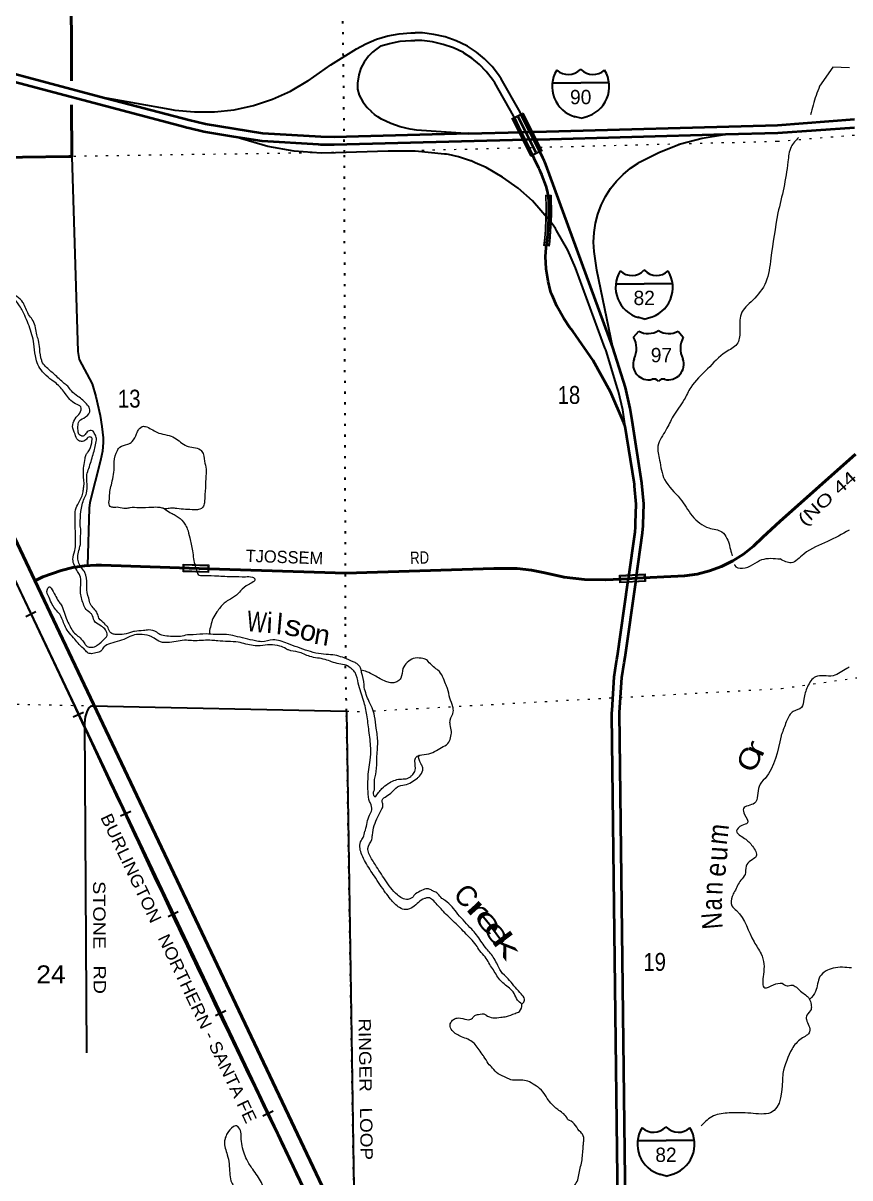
# Model space of a CAD drawing. Header units: feet. Extents: x -6 to 252658, y -374658 to -170635.
# Drawn here: x 118007 to 126089, y -203952 to -192670 of the extents above; entities that cross this region are included whole.
import ezdxf
from ezdxf.enums import TextEntityAlignment as Align

# ---------------------------------------------------------------- set-up
doc = ezdxf.new("R2010")
doc.units = ezdxf.units.FT
doc.header["$LTSCALE"] = 70
doc.linetypes.add('DOTTED', pattern=[1.5, 0.3, -1.2])
for name, color, linetype, lineweight in [('15', 7, 'Continuous', 25), ('16', 7, 'Continuous', 25), ('18', 7, 'Continuous', 35), ('19', 7, 'Continuous', 25), ('26', 7, 'Continuous', 40), ('27', 7, 'Continuous', 13), ('29', 7, 'Continuous', 25), ('30', 7, 'Continuous', 13), ('34', 7, 'Continuous', 25), ('39', 7, 'Continuous', 13), ('55', 7, 'Continuous', 13), ('6', 7, 'DOTTED', 25), ('61', 7, 'Continuous', 13), ('7', 7, 'DOTTED', 13)]:
    doc.layers.add(name, color=color, linetype=linetype, lineweight=lineweight)
doc.layers.add('41', color=7, linetype='Continuous')

msp = doc.modelspace()

# ---------------------------------------------------------------- linework, layer by layer
at = {"layer": '15'}
for p, q in [((123454.02, -193123.37), (123456.92, -193120.46)), ((123460.09, -193122.84), (123456.66, -193120.46)), ((123181.31, -193254.84), (123457.72, -193254.84)), ((123457.72, -193600.42), (123393.83, -193582.46)), ((123457.19, -193600.68), (123520.82, -193581.94)), ((124075.35, -195085.63), (124078.25, -195082.72)), ((124081.42, -195085.1), (124077.99, -195082.72)), ((123802.64, -195217.1), (124079.05, -195217.1)), ((124079.05, -195562.68), (124015.16, -195544.72)), ((124078.52, -195562.94), (124142.15, -195544.2)), ((124288.2, -203456.85), (124291.1, -203453.94)), ((124294.27, -203456.32), (124290.84, -203453.94)), ((124015.49, -203588.32), (124291.9, -203588.32)), ((124291.9, -203933.9), (124228.01, -203915.94)), ((124291.37, -203934.16), (124355, -203915.42))]:
    msp.add_line(p, q, dxfattribs=at)
for points in [[(123733.08, -193254.84), (123457.19, -193254.84), (123457.72, -193254.84)], [(124354.41, -195217.1), (124078.52, -195217.1), (124079.05, -195217.1)], [(124567.26, -203588.32), (124291.37, -203588.32), (124291.9, -203588.32)]]:
    msp.add_lwpolyline(points, dxfattribs=at)
for centre, radius, start, end in [((123483.94, -193289.94), 306.13, 148.44436, 254.43378), ((123335.34, -193007.34), 165.66, 227.34256, 315.81167), ((123579.03, -193007.34), 165.66, 224.18869, 312.69396), ((123430.43, -193289.94), 306.13, 283.08085, 31.62489), ((124105.27, -195252.2), 306.13, 148.44435, 254.43375), ((123956.67, -194969.6), 165.66, 227.34228, 315.81175), ((124200.36, -194969.6), 165.66, 224.1887, 312.69396), ((124051.76, -195252.2), 306.13, 283.08086, 31.62485), ((124318.12, -203623.42), 306.13, 148.44433, 254.43372), ((124169.52, -203340.82), 165.66, 227.34227, 315.81175), ((124413.21, -203340.82), 165.66, 224.18781, 312.69413), ((124264.61, -203623.42), 306.13, 283.08086, 31.62485)]:
    msp.add_arc(centre, radius, start, end, dxfattribs=at)
at = {"layer": '16'}
for p, q in [((123973.89, -195737.86), (124025.2, -195679.1)), ((124216.96, -195673.13), (124216.68, -195673.33)), ((124409.05, -195679.01), (124460.44, -195737.86))]:
    msp.add_line(p, q, dxfattribs=at)
for centre, radius, start, end in [((123780.91, -195848.49), 222.05, 332.97043, 29.75871), ((124116.28, -195521.44), 182.07, 239.97227, 303.45418), ((124318.06, -195521.94), 181.52, 236.33975, 300.08743), ((124318.05, -195521.44), 182.07, 236.54582, 236.59441), ((124653.41, -195848.49), 222.05, 150.24129, 207.02957), ((124120.1, -196003.39), 151.42, 159.09177, 283.81923), ((124314.22, -196003.39), 151.42, 256.18077, 20.90823)]:
    msp.add_arc(centre, radius, start, end, dxfattribs=at)
for centre, major_axis, start_param, end_param in [((124175.44, -196202.21), (-19.56, 51.67), 4.95877769, 6.28318531), ((124258.89, -196202.21), (19.56, 51.67), 0, 1.32637542)]:
    msp.add_ellipse(centre, major_axis=major_axis, ratio=0.929097, start_param=start_param, end_param=end_param, dxfattribs=at)
at = {"layer": '18'}
for p, q in [((118753.66, -193389.21), (117281.18, -192999.66)), ((122877.14, -193735.68), (122805.73, -193589.85)), ((125382.63, -193668.48), (126134.4, -193609.64)), ((125383.03, -193742.79), (126134.46, -193689.9)), ((122999.61, -193807.41), (122913.41, -193809.74)), ((122999.61, -193807.41), (122961.17, -193733.42)), ((122963.23, -193737.41), (122963.01, -193736.99)), ((124873.57, -193756.61), (125383.03, -193742.79))]:
    msp.add_line(p, q, dxfattribs=at)
for points in [[(120067.96, -193779.95), (119774.53, -193731.86), (119626.89, -193697.23), (119607.36, -193692.64), (119586.89, -193687.23), (117417.56, -193113.33)], [(122363.31, -193749.53), (121046, -193785.05), (120916.88, -193783.11), (120350.43, -193750.36), (119790.51, -193658.58), (119626.07, -193620.01), (118753.66, -193389.21)], [(122961.17, -193733.42), (122928.93, -193670.89), (122873.63, -193557.98)], [(122961.17, -193733.42), (123006, -193732.21), (125382.63, -193668.48)], [(122913.41, -193809.74), (121046.45, -193860.07), (120935.75, -193858.4), (120916.5, -193858.11), (120895.75, -193856.91), (120342.19, -193824.9), (120067.96, -193779.95)], [(122363.31, -193749.53), (122877.14, -193735.68), (122961.17, -193733.42)], [(123049.63, -194087.9), (122913.41, -193809.74), (122877.14, -193735.68)], [(122999.61, -193807.41), (123042.98, -193806.24), (124873.57, -193756.61)], [(123102.48, -194017.85), (123088.74, -193987.71), (122999.61, -193807.41)], [(123773, -195838.05), (123116.98, -194052.03), (123102.48, -194017.85)], [(123139, -194350.43), (123136.92, -194330.05), (123129.51, -194298.05), (123118.64, -194263.04), (123078.92, -194154.22), (123068.52, -194130.09), (123053.62, -194096.98), (123049.63, -194087.9)], [(123139.2, -194351.16), (123143.04, -194436.8), (123141.78, -194584.6), (123132.98, -194734.83), (123119.73, -194846.54)], [(123893.43, -196612.57), (123877.57, -196575.03), (123749.92, -196272.81), (123580.88, -195966.59), (123380.76, -195679.71), (123349.24, -195639.86), (123292.46, -195557.27), (123224.16, -195435.79), (123177.56, -195327.85), (123168.93, -195307.87), (123163.69, -195287.85), (123138.29, -195190.87), (123120.06, -195071.34), (123114.42, -194950.56), (123118.77, -194864.74), (123119.67, -194847.01)], [(124000.28, -198094.68), (124063, -197649.05), (124067.79, -197580.97), (124068.71, -197569.18), (124073.26, -197366.83), (124056.63, -197165.11), (123959.94, -196553.22), (123941.99, -196434.48), (123893.78, -196230.89), (123773, -195838.05)], [(123924.03, -198098.33), (123988.37, -197641.18), (123991.56, -197595.71), (123993.09, -197574.06), (123994.1, -197555.71), (123998.29, -197369.07), (123983.96, -197195.17), (123982.33, -197175.44), (123979.13, -197155.17), (123893.43, -196612.57)], [(123820.58, -204207.85), (123762.51, -199426.91), (123762.25, -199405.1), (123763.5, -199386.91), (123786.18, -199055.82), (123804.8, -198926.79), (123807.73, -198906.51), (123811.43, -198886.79), (123817.97, -198851.9), (123918.57, -198137.13), (123924.03, -198098.33)], [(125169.54, -208109.6), (125033.24, -207879.81), (124709.32, -207302.57), (124668.46, -207229.6), (124373.46, -206621.29), (124150.62, -205977.44), (123996.29, -205313.82), (123912.18, -204637.7), (123895.82, -204227.23), (123837.26, -199406), (123860.64, -199064.86), (123881.66, -198919.17), (123892, -198864.05), (123994.88, -198133.03), (124000.28, -198094.68)]]:
    msp.add_lwpolyline(points, dxfattribs=at)
at = {"layer": '19'}
for points in [[(118753.66, -193389.21), (118784, -193394.6), (119440, -193511.05), (119490.64, -193519.5), (119683.81, -193538.74), (119877.93, -193537.68), (120070.88, -193516.33), (120260.54, -193474.94), (120444.84, -193413.94), (120621.75, -193334.02), (120789.33, -193236.04), (120793, -193234.05), (121013.41, -193078.95), (121265.48, -192921.41), (121356.95, -192872.86), (121461.81, -192828.52), (121570.73, -192795.39), (121682.51, -192773.83), (121795.94, -192764.07), (121838.55, -192764.88)], [(122873.45, -193557.6), (122865.57, -193541.51), (122680.89, -193214.52), (122654.95, -193175.94), (122590.52, -193094.2), (122517.89, -193019.65), (122437.87, -192953.1), (122351.33, -192895.28), (122344.34, -192891.51), (122241.23, -192843.25), (122133.64, -192806.03), (122022.74, -192780.26), (121909.77, -192766.22), (121838.55, -192764.88)], [(121505.27, -192893.69), (121451.2, -192930.26), (121420.94, -192954.87), (121383.11, -192992.72), (121339.61, -193053.27), (121307.46, -193110.05), (121288.55, -193174.39), (121275.31, -193255.76), (121275.31, -193314.43), (121290.44, -193374.99), (121326.37, -193441.22), (121369.87, -193496.1), (121411.78, -193535.38)], [(121505.27, -192893.69), (121588.79, -192868.29), (121692.86, -192848.22), (121798.45, -192839.13), (121837.12, -192839.87)], [(122805.73, -193589.85), (122799.18, -193576.48), (122617.02, -193253.95), (122594.29, -193220.14), (122534.05, -193143.72), (122466.91, -193074.8), (122392.94, -193013.28), (122312.61, -192959.61), (122310.61, -192958.53), (122213, -192912.84), (122112.84, -192878.19), (122009.59, -192854.2), (121904.42, -192841.13), (121837.14, -192839.87)], [(122363.31, -193749.53), (122336, -193747.73), (121851.72, -193715.82), (121831.74, -193714.5), (121811.72, -193711.19), (121791.41, -193707.84), (121694.33, -193684.36), (121600.24, -193650.85), (121510.17, -193607.7), (121475.45, -193587.57), (121443.03, -193563.93), (121413.26, -193537.03), (121411.78, -193535.38)], [(123210.01, -194675.55), (123195.89, -194655.6), (123169.55, -194618.38), (122985.9, -194406.55), (122846.32, -194282.78), (122694.57, -194174.28), (122532.31, -194082.24), (122425.47, -194033.93), (122405.66, -194024.98), (122385.47, -194016.9), (122380.39, -194014.87), (122264.49, -193976.91), (122165.27, -193955.58), (122145.19, -193951.26), (122125.27, -193949.34), (121839.41, -193921.74), (121575, -193922.05), (121061, -193939.05), (120919.67, -193940.28), (120656.96, -193921.41), (120397.67, -193875.18), (120077.96, -193782.84), (120067.96, -193779.95)], [(123773, -195838.05), (123615.61, -195083.57), (123590, -194903.05), (123584.21, -194810.36), (123588.13, -194717.57), (123601.74, -194625.7), (123624.87, -194535.75), (123657.28, -194448.72), (123698.6, -194365.55), (123748.4, -194287.16), (123806.11, -194214.4), (123871.12, -194148.07), (123942.7, -194088.9), (124020.08, -194037.54), (124033, -194030.05), (124228.24, -193930.23), (124432.85, -193851.37), (124644.59, -193794.32), (124861.54, -193758.59), (124873.57, -193756.61)], [(123893.43, -196612.57), (123885.48, -196562.2), (123868.2, -196447.92), (123826.02, -196269.78), (123821.56, -196250.96), (123815.05, -196229.78), (123708.49, -195883.19), (123702.38, -195863.31), (123694.99, -195843.19), (123408.26, -195061.92), (123331.04, -194889.79), (123221.34, -194695.6), (123210.01, -194675.55)]]:
    msp.add_lwpolyline(points, dxfattribs=at)
at = {"layer": '26'}
for p, q in [((118481.85, -193973.04), (118480.47, -193470.06)), ((118121.06, -198116.59), (116454.97, -194607.11)), ((125405.42, -197538.93), (126143.82, -196880.39)), ((124000.28, -198094.68), (123924.03, -198098.33))]:
    msp.add_line(p, q, dxfattribs=at)
for points in [[(118479.82, -193235.05), (118470.76, -189953.05), (118469.14, -189368.06)], [(116169.59, -194006.01), (116186, -194005.81), (118454.83, -193973.94), (118481.85, -193973.04)], [(124000.28, -198094.68), (124408, -198075.15), (124472.02, -198071.03), (124595.3, -198053.21), (124716.03, -198022.61), (124832.9, -197979.55), (124944.64, -197924.51), (125050.01, -197858.1), (125147.85, -197781.03), (125237.11, -197694.16), (125405.42, -197538.93)], [(118121.06, -198116.59), (118140, -198108.3), (118200.78, -198081.71), (118380.33, -198019.06), (118491.96, -197989.59), (118606.05, -197971.96), (118721.37, -197966.35), (118771.98, -197967.7), (119822.95, -198001.71)], [(123924.03, -198098.33), (123700, -198109.05), (123695.1, -198109.41), (123494.71, -198107.3), (123295.63, -198084.25), (123105.94, -198042.16), (122976.1, -198014.29), (122835.47, -197998.78), (122694, -197998.05), (122608, -198000.05), (121162, -198045.05), (119822.95, -198001.71)], [(123245, -209973.05), (123245.29, -209962.53), (123024.02, -208872.71), (122686.98, -207802.26), (122293.9, -206882.9), (122148.53, -206602.04), (121960, -206203.05), (118121.06, -198116.59)]]:
    msp.add_lwpolyline(points, dxfattribs=at)
at = {"layer": '29'}
for points in [[(118481.85, -193973.04), (118541.7, -195877.66), (118553.72, -195955.78), (118682.07, -196195.43)], [(118682.07, -196195.43), (118719.43, -196318.22), (118759.82, -196504.15), (118776.98, -196611.27), (118791.12, -196722.42), (118789.1, -196768.9), (118782.04, -196851.75), (118762.82, -196942.75), (118660.86, -197352.95), (118653.12, -197408.71), (118637.81, -197970.42)], [(118630.44, -202730.45), (118611.53, -199508.29), (118616.41, -199448.65), (118632.57, -199398.12), (118648.73, -199363.77), (118677, -199339.52), (121169, -199392.05), (121250.56, -204685.93)]]:
    msp.add_lwpolyline(points, dxfattribs=at)
at = {"layer": '34'}
for p, q in [((116047.23, -194154.32), (118502.9, -199330.27)), ((118032.72, -198467.21), (118132.6, -198419.68)), ((118496.94, -199448.76), (118596.81, -199401.23)), ((118960.03, -200415.81), (119059.91, -200368.28)), ((119424.24, -201397.37), (119524.12, -201349.84)), ((119887.34, -202364.42), (119987.22, -202316.89)), ((120351.55, -203345.97), (120451.43, -203298.44))]:
    msp.add_line(p, q, dxfattribs=at)
at = {"layer": '34', "lineweight": 13}
msp.add_lwpolyline([(111225.53, -184025.6), (113413, -188635.05), (115167.72, -192322.33), (115998.91, -194068.95), (122127.45, -206947.18)], dxfattribs=at)
at = {"layer": '34'}
msp.add_lwpolyline([(115291.08, -192579), (115999.9, -194068.48), (122128.44, -206946.71)], dxfattribs=at)
msp.add_spline([(118502.9, -199330.27), (119765.9, -202020.1), (120924.1, -204442.96), (121685.51, -206061.63), (122266.61, -207273.02), (122656.95, -208290.62), (122934.17, -209260.8), (123165.71, -210575.59), (123370.53, -211820.1), (123543.61, -212863.55), (123663.85, -213579.27), (123768.79, -214138.08), (123869.67, -214429.19), (124187.64, -215201.73), (124486.92, -215899.93), (124879.04, -216363.88), (125484.59, -216834.2)], degree=3, dxfattribs=at)
at = {"layer": '39'}
msp.add_lwpolyline([(126083.72, -193106.64), (125920.82, -193100.96), (125792.49, -193288.13)], dxfattribs=at)
msp.add_arc((119743.06, -198030.68), 36.45, 188.47017, 266.76356, dxfattribs=at)
for points in [[(125792.49, -193288.13), (125758.63, -193376.41), (125704, -193567.05)], [(125586.21, -193787.31), (125514.25, -193880.17), (125483.54, -194025.43), (125384.94, -194525.2)], [(118288.99, -196159.43), (118214.76, -196096.93), (118182.67, -196058.65), (118144.63, -195988.19), (118126.68, -195919.76), (118112.87, -195803.08), (118065, -195628), (117992.98, -195468.96), (117932.86, -195382.36), (117886.71, -195340.03), (117878.7, -195329.95), (117758.25, -195253.28), (117702.08, -195198.86), (117669.96, -195178.69), (117639.81, -195176.62), (117533.09, -195252.83), (117496.88, -195268.85), (117448.6, -195286.85), (117362.12, -195296.73), (117283.75, -195288.53), (117253.63, -195274.39), (117239.6, -195252.24), (117215.56, -195211.97), (117203.6, -195165.68), (117201.78, -195077.18), (117201.8, -195071.14), (117205, -195055.05), (117207.88, -195047.02), (117185.92, -194976.57), (117133.8, -194908.09), (117121.89, -194839.68), (117110.09, -194718.98), (117094.11, -194672.69), (117072.01, -194662.59), (117031.81, -194660.49), (116993.62, -194660.41), (116935.37, -194636.16), (116897.23, -194609.94), (116814.85, -194593.69), (116756.51, -194613.68), (116744.45, -194611.65), (116698.25, -194597.47), (116636.04, -194547.07), (116597.89, -194522.86), (116537.62, -194508.65), (116503.43, -194514.62), (116457, -194522.05)], [(125384.94, -194525.2), (125316, -194967.05), (125267, -195201.05), (125139, -195377.05), (125025, -195513.05), (125014, -195684.05), (124984, -195807.05), (124876, -195885.05), (124697, -196049.05), (124533, -196229.05), (124469, -196349.05), (124361, -196512.05), (124291, -196646.05), (124213, -196802.05), (124228, -196939.05), (124278, -197130.05), (124430, -197317.05), (124548, -197484.05), (124711, -197602.05), (124837, -197641.05), (124887, -197704.05), (124930, -197849.05), (124937.35, -197875.78)], [(118600.46, -198020.46), (118544.49, -197919.83), (118542.58, -197871.56), (118556.8, -197805.22), (118566.94, -197765), (118567.09, -197696.62), (118571.27, -197624.22), (118565.35, -197569.91), (118565.37, -197563.88), (118571.67, -197441.2), (118605, -197315.05), (118626.33, -197262.31), (118632.55, -197173.82), (118630.75, -197081.3), (118648.96, -197021), (118691.48, -196884.31), (118721.91, -196757.66), (118723.98, -196729.51), (118708, -196685.23), (118683.94, -196653), (118641.72, -196656.94), (118613.5, -196691.08), (118587.33, -196707.11), (118577.3, -196703.07), (118557.21, -196692.97), (118545.23, -196658.75), (118543.32, -196610.48), (118555.49, -196560.22), (118617.9, -196518.11), (118660.27, -196447.8), (118636.25, -196401.5), (118541.95, -196316.83), (118479.74, -196264.4), (118443.66, -196218.07), (118409.55, -196189.85), (118311.24, -196101.15), (118226.97, -196024.56), (118190.9, -195974.2), (118188.9, -195968.16), (118169.05, -195851.47), (118157.17, -195768.98), (118141.2, -195716.65), (118105.31, -195579.81), (118069.23, -195529.46), (118015.21, -195416.71), (118005.19, -195398.59), (117882.81, -195289.73), (117858.75, -195259.52), (117762.42, -195184.9), (117708.24, -195136.53), (117654, -195120.33), (117569.55, -195128.2), (117537.32, -195160.31), (117529.27, -195166.34), (117468.84, -195220.51), (117394.41, -195242.49), (117330.06, -195250.41), (117301.95, -195238.28), (117279.89, -195212.09)], [(118540.3, -198029.65), (118494.26, -197907.66), (118512.53, -197823.22), (118518.89, -197672.39), (118515.23, -197507.46), (118519.44, -197425.01), (118551.75, -197354.68), (118594.2, -197248.16), (118598.3, -197207.94), (118600.34, -197197.89), (118596.58, -197075.2), (118612.99, -196924.38), (118623.12, -196886.19), (118643.29, -196860.08), (118677.66, -196769.64), (118681.74, -196739.48), (118677.76, -196721.37), (118649.64, -196715.28), (118619.43, -196741.36), (118577.18, -196757.37), (118541.02, -196743.22), (118515.01, -196686.86), (118491.05, -196610.37), (118511.3, -196544.04), (118515.34, -196536), (118561.69, -196479.79), (118571.88, -196419.46), (118519.68, -196389.19), (118419.38, -196290.43), (118341.18, -196199.77), (118288.99, -196159.43)], [(119381.85, -197412.67), (119412, -197414.74), (119460.27, -197408.8), (119510.51, -197412.92), (119679.34, -197425.33), (119721.56, -197423.41), (119769.87, -197391.33), (119780.03, -197343.08), (119788.37, -197210.35), (119794.66, -197091.69), (119796.8, -197029.35), (119778.88, -196950.87), (119754.97, -196854.28), (119740.93, -196840.18), (119602.31, -196799.67), (119590.26, -196793.61), (119471.83, -196712.91), (119315.12, -196668.35), (119202.68, -196611.81), (119184.59, -196609.76), (119136.27, -196641.85), (119116.09, -196682.03), (119071.69, -196758.37), (119029.42, -196784.43), (118952.97, -196812.44), (118928.77, -196844.56), (118898.38, -196955.13), (118898.29, -196995.35), (118873.81, -197164.25), (118851.39, -197298.96), (118851.38, -197307.01), (118847.22, -197369.35), (118859.23, -197393.5), (118887.36, -197401.61), (118939.62, -197401.71), (119009.95, -197413.92), (119050.18, -197405.97), (119142.65, -197406.15), (119267.29, -197402.38), (119337.65, -197402.52), (119375.83, -197410.64), (119381.85, -197412.67)], [(119385.41, -197411.5), (119442.88, -197452.48), (119483.31, -197472.3), (119523.76, -197496.15), (119588.74, -197566.09), (119611.22, -197610.21), (119636.06, -197698.6), (119663.21, -197825.23), (119673.89, -197905.67), (119707.01, -198036.05)], [(126083.18, -197623.93), (125869.64, -197735.37), (125637.47, -197858.55), (125513.57, -197942.37), (125407.57, -197905.55)], [(124960.09, -197958.47), (124963, -197969.05), (125038, -197997.05), (125229, -197912.05), (125407.73, -197905.55)], [(121165.6, -198942.84), (121022.95, -198910.37), (120958.67, -198888.12), (120809.98, -198857.64), (120695.49, -198815.17), (120601.05, -198794.86), (120576.95, -198782.76), (120516.7, -198756.48), (120420.25, -198744.22), (120325.74, -198754.09), (120257.4, -198751.94), (120110.72, -198719.46), (119909.73, -198706.98), (119851.45, -198700.83), (119688.6, -198704.52), (119668.5, -198704.48), (119604.19, -198700.33), (119439.3, -198720.11), (119348.85, -198715.9), (119286.61, -198679.58), (119264.54, -198665.45), (119170.11, -198643.14), (119131.91, -198643.06), (119061.51, -198659.01), (119011.21, -198683.05), (118840.21, -198739.01), (118789.89, -198773.1), (118757.64, -198813.26), (118733.5, -198819.25), (118675.18, -198831.2), (118635, -198819.05), (118602.91, -198784.8), (118592.88, -198776.73), (118500.63, -198675.98), (118446.48, -198613.52), (118414.45, -198557.14), (118364.43, -198446.42), (118328.34, -198402.1), (118292.27, -198351.75), (118260.26, -198281.29), (118244.35, -198200.8), (118268.53, -198178.73), (118280.56, -198190.82), (118354.66, -198319.69), (118378.7, -198353.94), (118434.67, -198500.87), (118438.67, -198508.92), (118500.75, -198619.66), (118585.01, -198698.28), (118609.05, -198734.52), (118619.08, -198748.63), (118653.21, -198766.8), (118703.47, -198762.87), (118731.65, -198748.85), (118808.18, -198680.63), (118828.34, -198652.5), (118828.38, -198636.42), (118804.36, -198588.09), (118758.2, -198553.81), (118700.01, -198507.44), (118678.03, -198447.06), (118670, -198439), (118623.85, -198398.68), (118595.82, -198344.31), (118567.95, -198223.58), (118562.26, -198066.69), (118539.62, -198028.28)], [(121145.65, -198872.4), (121073.34, -198850.13), (120992.94, -198839.91), (120894.47, -198829.66), (120792, -198803.3), (120591.14, -198730.49), (120448.5, -198696.01), (120339.9, -198713.89), (120277.6, -198705.72), (120078.69, -198659.05), (119996.3, -198644.81), (119885.74, -198644.58), (119797.3, -198638.38), (119668.63, -198646.16), (119612.34, -198648.06), (119543.97, -198662), (119457.52, -198661.82), (119447.48, -198661.8), (119375.12, -198653.61), (119334.95, -198637.43), (119312.88, -198621.31), (119236.54, -198599.02), (119184.26, -198604.95), (119095.79, -198612.82), (119055.56, -198624.8), (118975.11, -198642.74), (118916.82, -198642.63), (118880.65, -198636.52), (118854.56, -198616.36), (118830.54, -198566.03), (118810.48, -198547.88), (118804.46, -198539.83), (118748.3, -198483.4), (118732.32, -198437.1), (118666.18, -198348.48), (118648.22, -198290.12), (118628.36, -198179.45), (118630.42, -198151.3), (118610.57, -198038.63), (118600.46, -198020.46)], [(119741, -198067.05), (119878.51, -198069.15), (120041.66, -198075.91), (120047.7, -198075.87), (120180.62, -198078.84), (120249.12, -198084.34), (120273.44, -198104.29), (120255.52, -198130.6), (120207.4, -198157.16), (120131.35, -198218.16), (120093.4, -198258.72), (120013.25, -198309.68), (119971.19, -198338.2), (119901.37, -198423.31), (119861.58, -198486.04), (119841.99, -198556.66), (119828.39, -198621.19), (119829.79, -198638.91)], [(121451.04, -200230.12), (121450.23, -200230.62), (121434.18, -200214.49), (121440.33, -200160.21), (121440.5, -200085.79), (121458.82, -199983.25), (121465.14, -199850.53), (121473.52, -199697.68), (121459.75, -199558.88), (121441.92, -199440.18), (121417.98, -199359.68), (121381.95, -199283.18), (121355.98, -199212.73), (121340.06, -199140.29), (121340.07, -199134.26), (121316.22, -199013.54), (121304.25, -198969.26), (121268.15, -198926.96), (121234.01, -198910.8), (121145.65, -198872.4)], [(122882, -202255.05), (122909.28, -202216.67), (122903.3, -202192.52), (122863.21, -202142.16), (122746.92, -202007.17), (122678.73, -201934.63), (122636.69, -201856.1), (122602.65, -201795.7), (122526.47, -201701.02), (122438.3, -201576.14), (122392.18, -201523.76), (122257.82, -201374.65), (122133.48, -201243.67), (122101.37, -201221.48), (122059.26, -201175.13), (122021.11, -201152.93), (122011.07, -201148.88), (121976.94, -201130.71), (121944.77, -201128.64), (121888.44, -201152.66), (121832.08, -201186.73), (121813.93, -201212.85), (121787.76, -201226.87), (121767.65, -201232.86), (121711.4, -201218.67), (121665.24, -201186.4), (121544.94, -201039.33), (121450.79, -200894.33), (121392.71, -200795.66), (121376.74, -200743.33), (121376.75, -200735.29), (121415.14, -200644.87), (121421.27, -200602.64), (121473.93, -200423.75), (121514.31, -200345.39), (121524.44, -200305.19), (121516.48, -200272.99), (121601.07, -200194.72), (121665.54, -200130.49), (121735.94, -200112.54), (121860.72, -200046.42), (121880.86, -200028.36), (121913.16, -199970.1), (121913.2, -199945.97), (121899.2, -199913.76), (121895.21, -199903.69), (121873.25, -199831.24), (121951.69, -199813.31), (122096.57, -199747.22), (122158.97, -199709.14), (122185.23, -199652.88), (122193.4, -199590.54), (122181.49, -199524.15), (122181.59, -199479.9), (122211.92, -199397.5), (122208.01, -199349.22), (122178.04, -199264.69), (122156.13, -199172.12), (122136.14, -199125.82), (122108.15, -199055.38), (122062.05, -198992.93), (122054.02, -198986.88), (121967.75, -198908.26), (121949.7, -198890.12), (121899.48, -198875.95), (121821.07, -198877.8), (121762.7, -198915.89), (121720.35, -198976.14), (121698.03, -199070.63), (121669.82, -199100.74), (121631.59, -199114.74), (121597.42, -199114.67), (121553.23, -199102.51), (121440.77, -199043.96), (121366.48, -199007.61), (121310, -198992.05)], [(122883.06, -202254.84), (122838.92, -202214.51), (122806.91, -202150.09), (122708.61, -202057.37), (122666.49, -202017.07), (122630.43, -201962.69), (122560.31, -201851.93), (122524.26, -201793.53), (122470.12, -201733.08), (122436.07, -201678.71), (122381.92, -201616.25), (122265.6, -201495.34), (122157.28, -201390.53), (122055, -201283.73), (122008.87, -201235.36), (121966.7, -201215.17), (121936.54, -201221.14), (121930.5, -201223.14), (121815.73, -201307.38), (121747.33, -201331.38), (121687.07, -201311.14), (121598.81, -201228.5), (121550.7, -201166.05), (121440.49, -201004.93), (121354.36, -200867.99), (121318.33, -200795.52), (121300.37, -200733.12), (121306.55, -200668.78), (121330.76, -200626.59), (121348.99, -200566.29), (121353.03, -200554.23), (121393.56, -200407.49), (121415.78, -200357.26), (121401.85, -200292.87), (121387.86, -200254.63), (121378.04, -200152.03), (121386.49, -199960.98), (121400.77, -199870.5), (121405.04, -199753.86), (121387.33, -199582.87), (121367.56, -199429.97), (121335.71, -199289.12), (121283.81, -199120.07), (121251.88, -199015.42), (121225.82, -198985.2), (121215.78, -198977.13), (121165.6, -198942.84)], [(126082.78, -198962.95), (126059.91, -198974.47), (125923.77, -199046.45), (125752.77, -199056.5), (125675.28, -199153.95), (125638.29, -199275.05), (125616.98, -199355.74), (125534.86, -199394.91), (125473.36, -199482.11), (125426.32, -199605.34), (125415.52, -199633.98)], [(125415.52, -199633.98), (125259, -200049.05), (125201, -200128.05), (125155, -200292.05), (125049, -200345.05), (125059, -200401.05), (125088, -200484.05), (125033, -200510.05), (124981, -200563.05), (125058, -200635.05), (125137, -200713.05), (125174, -200810.05), (125118, -200854.05), (125074, -200907.05), (125064, -200988.05), (125024, -201042.05), (124962, -201154.05), (124938, -201204.05), (124935, -201293.05), (124979, -201341.05), (125152, -201647.05), (125220, -201763.05), (125248, -201862.05), (125243, -201965.05), (125256, -202096.05), (125342, -202065.05), (125426.81, -202049.74)], [(121451.04, -200230.12), (121514.74, -200148.29), (121575.15, -200100.14), (121691.84, -200056.13), (121750.15, -200052.23), (121796.43, -200030.2), (121816.58, -200010.13), (121838.78, -199969.95), (121836.97, -199879.44), (121845.08, -199845.27), (121877.3, -199823.2)], [(126103.99, -201900.68), (125926.38, -201903.66), (125796.42, -201985.52), (125753.64, -202130.9), (125696.62, -202207.54)], [(125426.81, -202049.74), (125475.37, -202075.41), (125521.59, -202068.89), (125606.71, -202128.4), (125691.98, -202201.99), (125708.66, -202258.18), (125709.15, -202306.49), (125667.47, -202363.28), (125663.88, -202405.59), (125688.64, -202465.73), (125695.28, -202524.03), (125613.48, -202593.32), (125523.93, -202690.87), (125432.14, -202931.08)], [(122694.81, -204669.9), (122725.05, -204631.76), (122747.32, -204559.4), (122745.41, -204513.14), (122757.61, -204446.79), (122769.83, -204376.42), (122802.11, -204328.22), (122844.39, -204292.11), (122916.84, -204256.05), (122973.23, -204207.9), (123003.49, -204159.69), (123045.97, -204037.09), (123062.08, -204027.07), (123084.19, -204027.12), (123112.3, -204039.24), (123142.39, -204071.48), (123148.41, -204075.52), (123200.57, -204121.89), (123260.85, -204132.07), (123311.14, -204116.08), (123365.54, -204057.86), (123395.76, -204027.75), (123428.04, -203971.51), (123442.26, -203905.16), (123470.7, -203774.5), (123483.07, -203635.75), (123487.17, -203593.52), (123475.26, -203525.12), (123457.22, -203506.98), (123346.92, -203390.1), (123340.89, -203388.08), (123320.85, -203361.89), (123232.57, -203285.29), (123166.37, -203222.8), (123120.28, -203158.35), (123056.13, -203077.77), (123026.02, -203057.6), (122955.76, -203015.22), (122891.48, -202996.98), (122760.84, -202988.67), (122732.72, -202974.54), (122650.4, -202934.15), (122596.24, -202879.74), (122554.12, -202835.4), (122510.06, -202764.92), (122504.05, -202756.86), (122425.88, -202648.09), (122409.84, -202631.97), (122293.38, -202573.41), (122201.05, -202510.87), (122181.06, -202458.55), (122187.14, -202436.44), (122213.34, -202406.32), (122251.56, -202390.31), (122283.74, -202390.37), (122364.1, -202406.62), (122398.3, -202392.61), (122410.4, -202378.57), (122422.49, -202366.52), (122458.7, -202354.52), (122525.02, -202356.67), (122533.05, -202362.73), (122599.34, -202386.99), (122675.73, -202383.12), (122732.04, -202375.2), (122816.53, -202345.2), (122858.78, -202325.18), (122883.05, -202258.85), (122883.06, -202254.84)], [(125433.8, -202929.34), (125313, -203316.05), (125119, -203321.05), (124909, -203318.05), (124756, -203347.05), (124636, -203442.05)], [(120180.1, -204674.84), (120159.68, -204823.63), (120185.46, -204986.59), (120207.45, -205042.95), (120227.35, -205133.49), (120253.39, -205175.78), (120273.49, -205175.82), (120301.68, -205151.75), (120327.93, -205099.5), (120358.26, -205019.12), (120394.59, -204950.81), (120434.96, -204874.47), (120477.3, -204816.23), (120513.59, -204764.01), (120539.88, -204695.68), (120541.91, -204689.65), (120550.06, -204635.37), (120548.3, -204522.74), (120538.31, -204494.57), (120494.18, -204454.25), (120474.14, -204422.03), (120458.16, -204373.73), (120414.26, -204228.83), (120374.29, -204124.17), (120350.37, -204031.61), (120336.37, -203997.39), (120252.23, -203868.51), (120194.14, -203773.86), (120164.15, -203701.4), (120138.39, -203530.39), (120138.41, -203520.33), (120116.43, -203461.96), (120084.3, -203443.8), (120062.18, -203451.8), (120001.72, -203520.06), (119983.54, -203560.25), (119975.42, -203598.44), (120003.28, -203727.22), (120027.01, -203904.25), (120038.91, -203980.7), (120094.98, -204077.35), (120158.97, -204230.33), (120198.96, -204328.96), (120198.92, -204347.06), (120196.75, -204419.46), (120180.43, -204528.03), (120180.4, -204540.09), (120176.1, -204672.82)]]:
    msp.add_spline(points, degree=3, dxfattribs=at)
at = {"layer": '55'}
for p, q in [((122839.19, -193575.03), (123025.58, -193944.9)), ((122895, -193546.91), (123081.39, -193916.77)), ((123081.39, -193916.77), (122969.78, -193973.03)), ((123837.05, -198064.87), (124086.73, -198052.25)), ((124086.73, -198052.25), (124090.52, -198127.15))]:
    msp.add_line(p, q, dxfattribs=at)
for points in [[(122969.78, -193973.03), (122783.37, -193603.16), (122895, -193546.91)], [(123112.16, -194352.26), (123116.26, -194465.06), (123114.9, -194581.34), (123109.45, -194691), (123102.65, -194772.26), (123094.22, -194843.49)], [(123160.1, -194358.31), (123162.71, -194543.55), (123155.25, -194704.37), (123147.1, -194803.79), (123142.13, -194841.15), (123120.67, -194838.59), (123103.1, -194836.49)], [(123103.1, -194836.49), (123110.61, -194773.06), (123117.43, -194691.53), (123122.9, -194581.59), (123124.26, -194464.96), (123120.44, -194359.93)], [(123112.16, -194352.26), (123139.2, -194351.16), (123167.98, -194349.99)], [(123120.44, -194359.93), (123139.52, -194359.15), (123160.1, -194358.31)], [(123167.98, -194349.99), (123170.71, -194543.68), (123163.23, -194704.88), (123155.06, -194804.64), (123149.02, -194850.04)], [(123149.02, -194850.04), (123119.73, -194846.54), (123094.22, -194843.49)], [(124090.52, -198127.15), (123840.83, -198139.77), (123837.05, -198064.87)]]:
    msp.add_lwpolyline(points, dxfattribs=at)
for points in [[(122794.11, -193606.7), (122835.64, -193585.77), (123014.83, -193941.36), (122973.32, -193962.28)], [(122849.93, -193578.57), (122891.45, -193557.65), (123070.64, -193913.22), (123029.12, -193934.15)], [(123845.43, -198072.45), (124079.14, -198060.63), (124082.13, -198119.56), (123848.41, -198131.38)]]:
    msp.add_lwpolyline(points, close=True, dxfattribs=at)
at = {"layer": '6'}
msp.add_line((121160.39, -198875.05), (121159.44, -198495.96), dxfattribs=at)
for points in [[(121159.44, -198495.96), (121148, -193934.05), (121087, -188515.05), (121048.78, -185293.36)], [(121239.99, -209896.05), (121250, -204708.05), (121169, -199392.05), (121159.12, -198941.03)]]:
    msp.add_lwpolyline(points, dxfattribs=at)
at = {"layer": '61'}
for p, q in [((119572.58, -197955.34), (119822.45, -197963.61)), ((119822.45, -197963.61), (119819.97, -198038.57))]:
    msp.add_line(p, q, dxfattribs=at)
msp.add_lwpolyline([(119819.97, -198038.57), (119570.1, -198030.3), (119572.58, -197955.34)], dxfattribs=at)
msp.add_lwpolyline([(119578.36, -198022.56), (119580.31, -197963.59), (119814.19, -197971.34), (119812.24, -198030.31)], close=True, dxfattribs=at)
at = {"layer": '7'}
for p, q in [((125380, -193828.05), (123080.99, -193885.63)), ((121430.49, -199390.53), (125419, -199171.05))]:
    msp.add_line(p, q, dxfattribs=at)
for points in [[(156727.32, -193622.39), (153145.92, -193528.96), (147404.03, -193434.04), (141967.73, -193333.36), (136696.05, -193587.28), (131444.78, -193673.9), (126133.22, -193767.19), (125380, -193828.05)], [(123080.99, -193885.63), (121148, -193934.05), (115853, -194011.05)], [(125419, -199171.05), (126145.2, -199067.23), (131501.15, -198985.56), (136821.05, -198920.37)], [(116477.91, -199293.41), (121169, -199392.05), (121359.99, -199397.55)]]:
    msp.add_lwpolyline(points, dxfattribs=at)

# ---------------------------------------------------------------- texts
at = {"layer": '15'}
for s, p in [('90', (123457.38, -193462.95)), ('82', (124078.16, -195425.21)), ('82', (124291.01, -203796.43))]:
    msp.add_text(s, height=140, dxfattribs=at).set_placement(p, align=Align.CENTER)
at = {"layer": '16'}
msp.add_text('97', height=140, dxfattribs=at).set_placement((124246.85, -195983.64), align=Align.CENTER)
at = {"layer": '27'}
for s, rotation, width, p in [('(NO 44  RD)', 41.728, 1.35, (125645.27, -197588.84)), ('RD', 1.782, 0.8, (121792.17, -197955.33))]:
    msp.add_text(s, height=120, rotation=rotation, dxfattribs=dict(at, width=width)).set_placement(p)
msp.add_text('TJOSSEM', height=120, rotation=358.146, dxfattribs=at).set_placement((120180.7, -197933.92))
at = {"layer": '30'}
for s, rotation, width, p in [('STONE   RD', 270.336, 1.2, (118690.6, -201053.71)), ('RINGER   LOOP', 270.883, 1.15, (121285.27, -202394.69))]:
    msp.add_text(s, height=120, rotation=rotation, dxfattribs=dict(at, width=width)).set_placement(p)
at = {"layer": '34', "width": 1.1}
msp.add_text('BURLINGTON   NORTHERN - SANTA FE', height=120, rotation=295.449, dxfattribs=at).set_placement((118759.74, -200429.54))
at = {"layer": '41'}
for s, rotation, width, p in [('W', 353.598, 0.75, (120185.19, -198607.79)), ('s', 348.659, 1.2, (120550.32, -198640.88)), ('o', 345.481, 1.05, (120697.5, -198681.59)), ('r', 66.007, 1.45, (125225.95, -199855.2)), ('C', 65.663, 1.2, (125149.81, -200008.83)), ('m', 83.387, 0.9, (124885.34, -200704.66)), ('u', 86.574, 0.95, (124886.21, -200860.8)), ('e', 82.907, 0.9, (124866.71, -201018.18)), ('n', 87.689, 0.85, (124842.43, -201188.9)), ('r', 312.009, 2.15, (122320.41, -201321.05)), ('a', 89.689, 0.8, (124837.65, -201339.49)), ('e', 309.386, 1.8, (122402.79, -201404.83)), ('N', 95.039, 0.85, (124847.07, -201514.1)), ('e', 306.309, 1.7, (122492.74, -201514.53)), ('k', 306.603, 1.9, (122577.91, -201635.75))]:
    msp.add_text(s, height=200, rotation=rotation, dxfattribs=dict(at, width=width)).set_placement(p)
for s, rotation, p in [('i', 357.333, (120382.66, -198628.28)), ('l', 355.039, (120476.72, -198638.8)), ('n', 350.594, (120841.96, -198731.95)), ('C', 313.014, (122200.14, -201192.96))]:
    msp.add_text(s, height=200, rotation=rotation, dxfattribs=at).set_placement(p)
at = {"layer": '7'}
for s, width, p in [('13', 0.85, (118933.92, -196427.75)), ('18', 0.85, (123231.99, -196391.64)), ('19', 0.85, (124070, -201930.05)), ('24', 1.1, (118136.45, -202051.63))]:
    msp.add_text(s, height=175, rotation=0.294, dxfattribs=dict(at, width=width)).set_placement(p)

doc.saveas('drawing.dxf')
